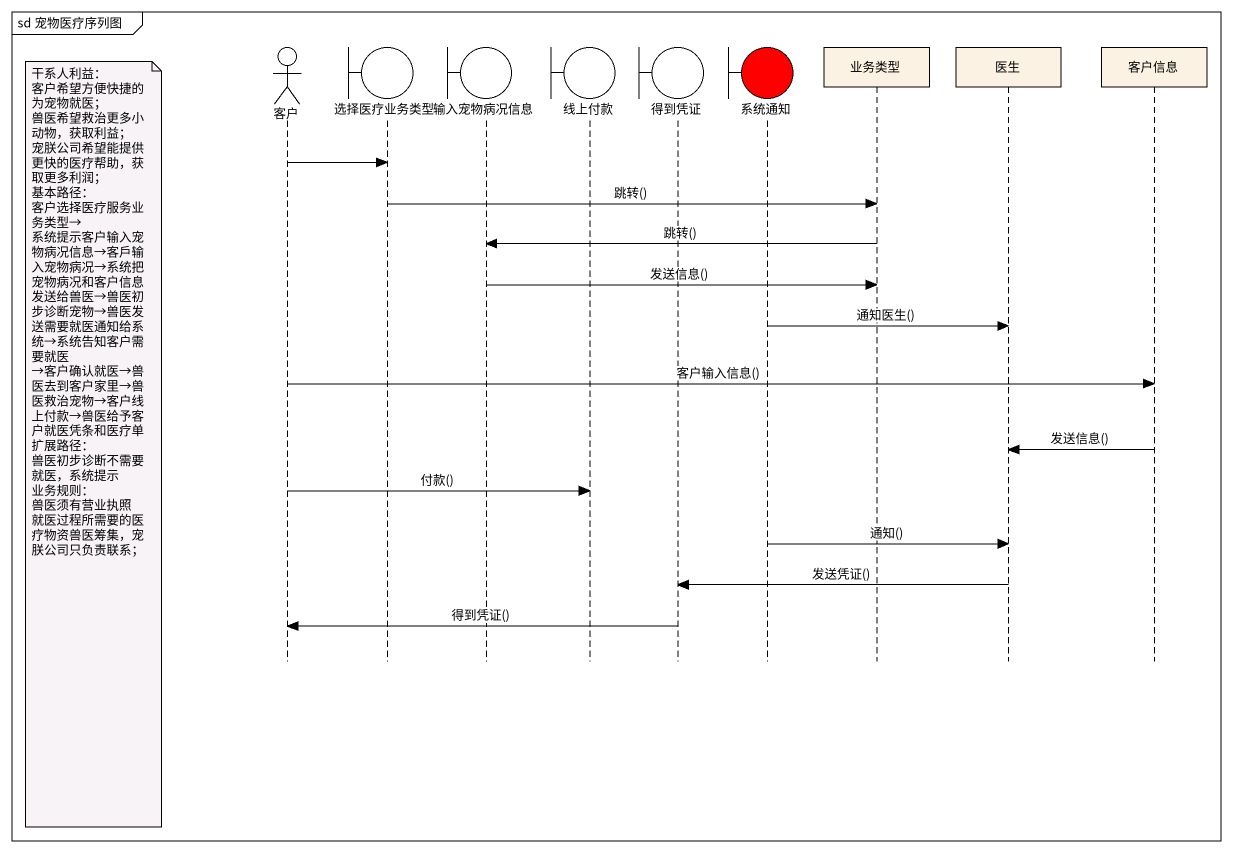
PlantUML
@startuml
mainframe sd 宠物医疗序列图
hide footbox
actor 客户
boundary 选择医疗业务类型
boundary 输入宠物病况信息
boundary 线上付款
boundary 得到凭证
boundary 系统通知 #FF0000
participant 业务类型
participant 医生
participant 客户信息

客户 -> 选择医疗业务类型
选择医疗业务类型 -> 业务类型 : 跳转()
业务类型 -> 输入宠物病况信息 : 跳转()
输入宠物病况信息 -> 业务类型 : 发送信息()
系统通知 -> 医生 : 通知医生()
客户 -> 客户信息 : 客户输入信息()
note left of 客户
  干系人利益：
  客户希望方便快捷的为宠物就医；
  兽医希望救治更多小动物，获取利益；
  宠朕公司希望能提供更快的医疗帮助，获取更多利润；
  基本路径：
  客户选择医疗服务业务类型→ 系统提示客户输入宠物病况信息→客戶输入宠物病况→系统把宠物病况和客户信息发送给兽医→兽医初步诊断宠物→兽医发送需要就医通知给系统→系统告知客户需要就医 →客户确认就医→兽医去到客户家里→兽医救治宠物→客户线上付款→兽医给予客户就医凭条和医疗单
  扩展路径：
  兽医初步诊断不需要就医，系统提示
  业务规则：
  兽医须有营业执照
  就医过程所需要的医疗物资兽医筹集，宠朕公司只负责联系；
end note
客户信息 -> 医生 : 发送信息()
客户 -> 线上付款 : 付款()
系统通知 -> 医生 : 通知()
医生 -> 得到凭证 : 发送凭证()
得到凭证 -> 客户 : 得到凭证()
@enduml
